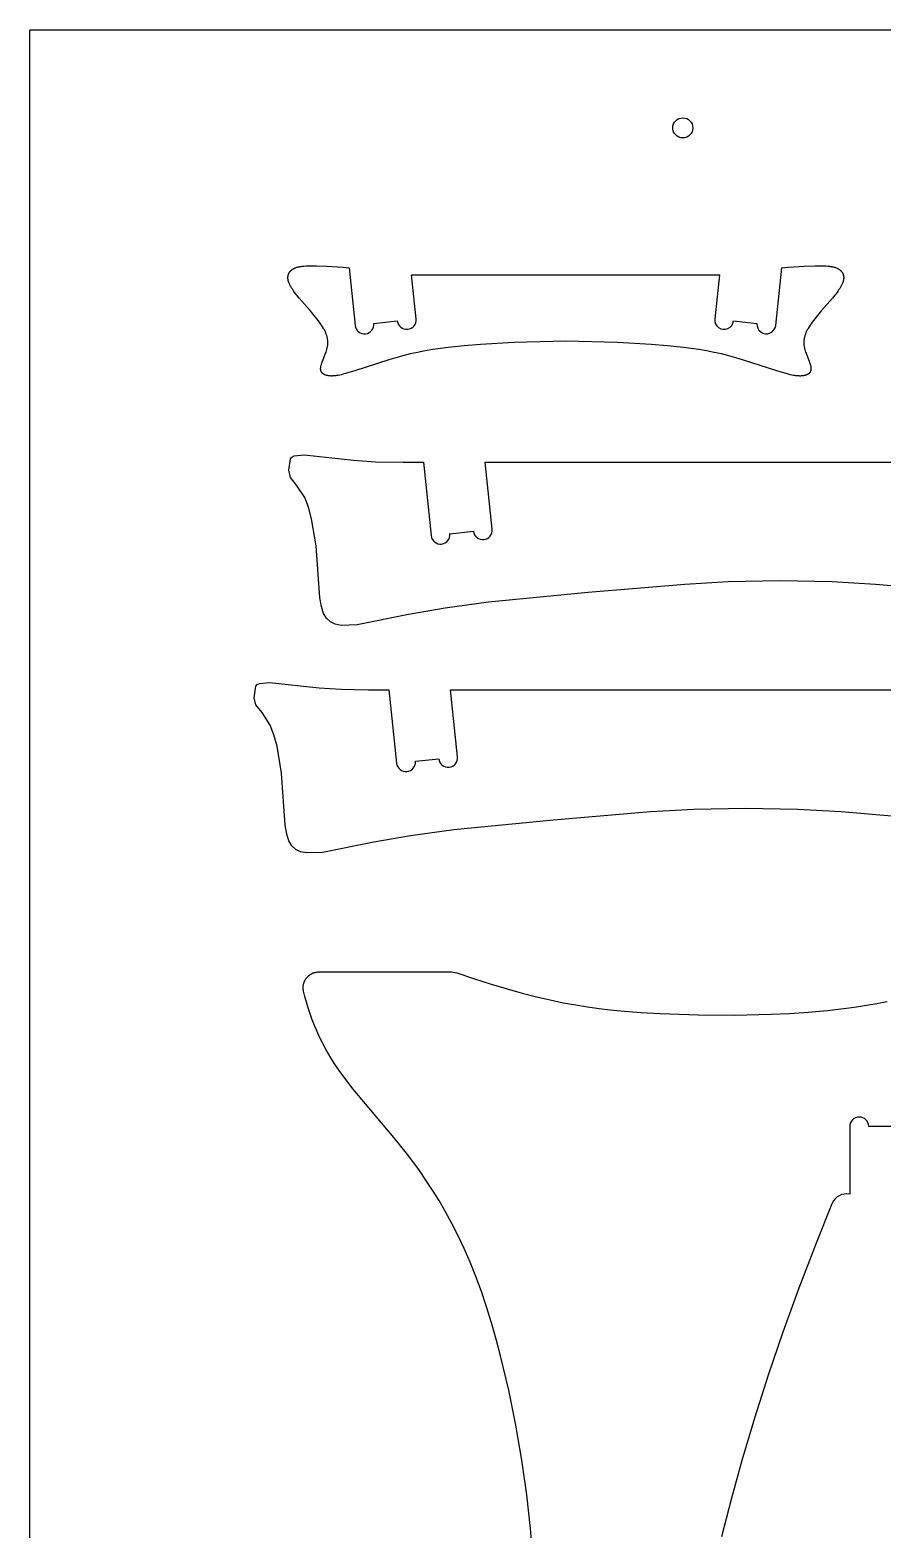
# Model space of a CAD drawing. Extents: x -2030 to 0, y -1030 to 0.
# Drawn here: x -2030 to -1775.6, y -447.8 to 0 of the extents above; entities that cross this region are included whole.
import ezdxf

# ---------------------------------------------------------------- set-up
doc = ezdxf.new("R2010")
doc.units = 0
for name, color, linetype in [('DRILLING', 7, 'CONTINUOUS'), ('OUTSIDE', 96, 'CONTINUOUS'), ('PREDEFINITO', 7, 'CONTINUOUS')]:
    doc.layers.add(name, color=color, linetype=linetype)

msp = doc.modelspace()

# ---------------------------------------------------------------- linework, layer by layer
at = {"layer": 'DRILLING'}
msp.add_circle((-1835.06, -29.22), 3, dxfattribs=at)
at = {"layer": 'OUTSIDE'}
for p, q in [((-1951.91, -71.66, -2583.1), (-1951.85, -71.61, -2583.1)), ((-1951.85, -71.61, -2583.1), (-1951.79, -71.56, -2583.1)), ((-1951.79, -71.56, -2583.1), (-1951.72, -71.51, -2583.1)), ((-1951.72, -71.51, -2583.1), (-1951.65, -71.47, -2583.1)), ((-1951.65, -71.47, -2583.1), (-1951.58, -71.42, -2583.1)), ((-1951.58, -71.42, -2583.1), (-1951.51, -71.37, -2583.1)), ((-1951.51, -71.37, -2583.1), (-1951.43, -71.33, -2583.1)), ((-1951.43, -71.33, -2583.1), (-1951.36, -71.28, -2583.1)), ((-1951.36, -71.28, -2583.1), (-1951.28, -71.24, -2583.1)), ((-1951.28, -71.24, -2583.1), (-1951.2, -71.2, -2583.1)), ((-1951.2, -71.2, -2583.1), (-1951.12, -71.16, -2583.1)), ((-1951.12, -71.16, -2583.1), (-1951.03, -71.12, -2583.1)), ((-1951.03, -71.12, -2583.1), (-1950.95, -71.08, -2583.1)), ((-1950.95, -71.08, -2583.1), (-1950.86, -71.04, -2583.1)), ((-1950.86, -71.04, -2583.1), (-1950.77, -71.01, -2583.1)), ((-1950.77, -71.01, -2583.1), (-1950.68, -70.97, -2583.1)), ((-1950.68, -70.97, -2583.1), (-1950.5, -70.91, -2583.1)), ((-1950.5, -70.91, -2583.1), (-1950.3, -70.84, -2583.1)), ((-1950.3, -70.84, -2583.1), (-1950.1, -70.79, -2583.1)), ((-1950.1, -70.79, -2583.1), (-1949.89, -70.73, -2583.1)), ((-1949.89, -70.73, -2583.1), (-1949.67, -70.68, -2583.1)), ((-1949.67, -70.68, -2583.1), (-1949.45, -70.64, -2583.1)), ((-1949.45, -70.64, -2583.1), (-1949.22, -70.6, -2583.1)), ((-1949.22, -70.6, -2583.1), (-1948.98, -70.56, -2583.1)), ((-1948.98, -70.56, -2583.1), (-1948.73, -70.52, -2583.1)), ((-1948.73, -70.52, -2583.1), (-1948.21, -70.47, -2583.1)), ((-1948.21, -70.47, -2583.1), (-1947.66, -70.42, -2583.1)), ((-1947.66, -70.42, -2583.1), (-1947.08, -70.39, -2583.1)), ((-1947.08, -70.39, -2583.1), (-1946.47, -70.37, -2583.1)), ((-1946.47, -70.37, -2583.1), (-1945.82, -70.36, -2583.1)), ((-1945.82, -70.36, -2583.1), (-1944.43, -70.37, -2583.1)), ((-1944.43, -70.37, -2583.1), (-1941.24, -70.5, -2583.1)), ((-1941.24, -70.5, -2583.1), (-1938.17, -70.68, -2583.1)), ((-1938.17, -70.68, -2583.1), (-1936.49, -70.82, -2583.1)), ((-1936.49, -70.82, -2583.1), (-1934.71, -71, -2583.1)), ((-1934.71, -71, -2583.1), (-1932.91, -88.17, -2583.1)), ((-1807.32, -88.17, -2583.1), (-1805.52, -71.02, -2583.1)), ((-1805.52, -71.02, -2583.1), (-1803.67, -70.84, -2583.1)), ((-1803.67, -70.84, -2583.1), (-1801.93, -70.69, -2583.1)), ((-1801.93, -70.69, -2583.1), (-1798.75, -70.5, -2583.1)), ((-1798.75, -70.5, -2583.1), (-1795.57, -70.37, -2583.1)), ((-1795.57, -70.37, -2583.1), (-1794.18, -70.36, -2583.1)), ((-1794.18, -70.36, -2583.1), (-1793.53, -70.37, -2583.1)), ((-1793.53, -70.37, -2583.1), (-1792.92, -70.39, -2583.1)), ((-1792.92, -70.39, -2583.1), (-1792.34, -70.42, -2583.1)), ((-1792.34, -70.42, -2583.1), (-1791.79, -70.47, -2583.1)), ((-1791.79, -70.47, -2583.1), (-1791.27, -70.52, -2583.1)), ((-1791.27, -70.52, -2583.1), (-1791.02, -70.56, -2583.1)), ((-1791.02, -70.56, -2583.1), (-1790.78, -70.6, -2583.1)), ((-1790.78, -70.6, -2583.1), (-1790.55, -70.64, -2583.1)), ((-1790.55, -70.64, -2583.1), (-1790.32, -70.68, -2583.1)), ((-1790.32, -70.68, -2583.1), (-1790.11, -70.73, -2583.1)), ((-1790.11, -70.73, -2583.1), (-1789.9, -70.79, -2583.1)), ((-1789.9, -70.79, -2583.1), (-1789.7, -70.84, -2583.1)), ((-1789.7, -70.84, -2583.1), (-1789.5, -70.91, -2583.1)), ((-1789.5, -70.91, -2583.1), (-1789.31, -70.97, -2583.1)), ((-1789.31, -70.97, -2583.1), (-1789.22, -71.01, -2583.1)), ((-1789.22, -71.01, -2583.1), (-1789.13, -71.04, -2583.1)), ((-1789.13, -71.04, -2583.1), (-1789.05, -71.08, -2583.1)), ((-1789.05, -71.08, -2583.1), (-1788.96, -71.12, -2583.1)), ((-1788.96, -71.12, -2583.1), (-1788.88, -71.16, -2583.1)), ((-1788.88, -71.16, -2583.1), (-1788.8, -71.2, -2583.1)), ((-1788.8, -71.2, -2583.1), (-1788.72, -71.24, -2583.1)), ((-1788.72, -71.24, -2583.1), (-1788.64, -71.28, -2583.1)), ((-1788.64, -71.28, -2583.1), (-1788.56, -71.33, -2583.1)), ((-1788.56, -71.33, -2583.1), (-1788.49, -71.37, -2583.1)), ((-1788.49, -71.37, -2583.1), (-1788.42, -71.42, -2583.1)), ((-1788.42, -71.42, -2583.1), (-1788.35, -71.47, -2583.1)), ((-1788.35, -71.47, -2583.1), (-1788.28, -71.51, -2583.1)), ((-1788.28, -71.51, -2583.1), (-1788.21, -71.56, -2583.1)), ((-1788.21, -71.56, -2583.1), (-1788.15, -71.61, -2583.1)), ((-1788.15, -71.61, -2583.1), (-1788.08, -71.66, -2583.1)), ((-1952.97, -73.69, -2583.1), (-1952.96, -73.61, -2583.1)), ((-1952.97, -73.77, -2583.1), (-1952.97, -73.69, -2583.1)), ((-1952.97, -73.85, -2583.1), (-1952.97, -73.77, -2583.1)), ((-1952.97, -73.93, -2583.1), (-1952.97, -73.85, -2583.1)), ((-1952.97, -74.01, -2583.1), (-1952.97, -73.93, -2583.1)), ((-1952.97, -74.09, -2583.1), (-1952.97, -74.01, -2583.1)), ((-1952.97, -74.17, -2583.1), (-1952.97, -74.09, -2583.1)), ((-1952.96, -74.25, -2583.1), (-1952.97, -74.17, -2583.1)), ((-1952.96, -73.61, -2583.1), (-1952.95, -73.54, -2583.1)), ((-1952.95, -74.33, -2583.1), (-1952.96, -74.25, -2583.1)), ((-1952.95, -73.54, -2583.1), (-1952.94, -73.46, -2583.1)), ((-1952.94, -74.41, -2583.1), (-1952.95, -74.33, -2583.1)), ((-1952.94, -73.46, -2583.1), (-1952.93, -73.39, -2583.1)), ((-1952.93, -74.5, -2583.1), (-1952.94, -74.41, -2583.1)), ((-1952.93, -73.39, -2583.1), (-1952.92, -73.31, -2583.1)), ((-1952.92, -74.58, -2583.1), (-1952.93, -74.5, -2583.1)), ((-1952.92, -73.31, -2583.1), (-1952.9, -73.24, -2583.1)), ((-1952.9, -74.66, -2583.1), (-1952.92, -74.58, -2583.1)), ((-1952.9, -73.24, -2583.1), (-1952.88, -73.17, -2583.1)), ((-1952.88, -74.75, -2583.1), (-1952.9, -74.66, -2583.1)), ((-1952.88, -73.17, -2583.1), (-1952.86, -73.09, -2583.1)), ((-1952.86, -74.83, -2583.1), (-1952.88, -74.75, -2583.1)), ((-1952.86, -73.09, -2583.1), (-1952.84, -73.02, -2583.1)), ((-1952.84, -74.92, -2583.1), (-1952.86, -74.83, -2583.1)), ((-1952.84, -73.02, -2583.1), (-1952.82, -72.95, -2583.1)), ((-1952.82, -75.01, -2583.1), (-1952.84, -74.92, -2583.1)), ((-1952.82, -72.95, -2583.1), (-1952.79, -72.88, -2583.1)), ((-1952.79, -75.09, -2583.1), (-1952.82, -75.01, -2583.1)), ((-1952.79, -72.88, -2583.1), (-1952.77, -72.81, -2583.1)), ((-1952.77, -75.18, -2583.1), (-1952.79, -75.09, -2583.1)), ((-1952.77, -72.81, -2583.1), (-1952.74, -72.75, -2583.1)), ((-1952.74, -75.27, -2583.1), (-1952.77, -75.18, -2583.1)), ((-1952.74, -72.75, -2583.1), (-1952.71, -72.68, -2583.1)), ((-1952.68, -75.44, -2583.1), (-1952.74, -75.27, -2583.1)), ((-1952.71, -72.68, -2583.1), (-1952.68, -72.61, -2583.1)), ((-1952.68, -72.61, -2583.1), (-1952.64, -72.55, -2583.1)), ((-1952.61, -75.62, -2583.1), (-1952.68, -75.44, -2583.1)), ((-1952.64, -72.55, -2583.1), (-1952.61, -72.48, -2583.1)), ((-1952.61, -72.48, -2583.1), (-1952.57, -72.42, -2583.1)), ((-1952.53, -75.8, -2583.1), (-1952.61, -75.62, -2583.1)), ((-1952.57, -72.42, -2583.1), (-1952.53, -72.35, -2583.1)), ((-1952.53, -72.35, -2583.1), (-1952.49, -72.29, -2583.1)), ((-1952.45, -75.99, -2583.1), (-1952.53, -75.8, -2583.1)), ((-1952.49, -72.29, -2583.1), (-1952.45, -72.23, -2583.1)), ((-1952.45, -72.23, -2583.1), (-1952.4, -72.17, -2583.1)), ((-1952.36, -76.17, -2583.1), (-1952.45, -75.99, -2583.1)), ((-1952.4, -72.17, -2583.1), (-1952.35, -72.11, -2583.1)), ((-1952.35, -72.11, -2583.1), (-1952.31, -72.05, -2583.1)), ((-1952.31, -72.05, -2583.1), (-1952.26, -71.99, -2583.1)), ((-1952.26, -71.99, -2583.1), (-1952.2, -71.94, -2583.1)), ((-1952.2, -71.94, -2583.1), (-1952.15, -71.88, -2583.1)), ((-1952.15, -71.88, -2583.1), (-1952.09, -71.82, -2583.1)), ((-1952.09, -71.82, -2583.1), (-1952.04, -71.77, -2583.1)), ((-1952.04, -71.77, -2583.1), (-1951.98, -71.72, -2583.1)), ((-1951.98, -71.72, -2583.1), (-1951.91, -71.66, -2583.1)), ((-1914.71, -86.25, -2583.1), (-1916.09, -73.08, -2583.1)), ((-1916.09, -73.08, -2583.1), (-1824.13, -73.08, -2583.1)), ((-1824.13, -73.08, -2583.1), (-1825.52, -86.25, -2583.1)), ((-1788.08, -71.66, -2583.1), (-1788.02, -71.72, -2583.1)), ((-1788.02, -71.72, -2583.1), (-1787.96, -71.77, -2583.1)), ((-1787.96, -71.77, -2583.1), (-1787.9, -71.82, -2583.1)), ((-1787.9, -71.82, -2583.1), (-1787.85, -71.88, -2583.1)), ((-1787.85, -71.88, -2583.1), (-1787.79, -71.94, -2583.1)), ((-1787.79, -71.94, -2583.1), (-1787.74, -71.99, -2583.1)), ((-1787.74, -71.99, -2583.1), (-1787.69, -72.05, -2583.1)), ((-1787.69, -72.05, -2583.1), (-1787.64, -72.11, -2583.1)), ((-1787.64, -72.11, -2583.1), (-1787.6, -72.17, -2583.1)), ((-1787.55, -75.99, -2583.1), (-1787.64, -76.17, -2583.1)), ((-1787.6, -72.17, -2583.1), (-1787.55, -72.23, -2583.1)), ((-1787.55, -72.23, -2583.1), (-1787.51, -72.29, -2583.1)), ((-1787.47, -75.8, -2583.1), (-1787.55, -75.99, -2583.1)), ((-1787.51, -72.29, -2583.1), (-1787.47, -72.35, -2583.1)), ((-1787.47, -72.35, -2583.1), (-1787.43, -72.42, -2583.1)), ((-1787.39, -75.62, -2583.1), (-1787.47, -75.8, -2583.1)), ((-1787.43, -72.42, -2583.1), (-1787.39, -72.48, -2583.1)), ((-1787.39, -72.48, -2583.1), (-1787.35, -72.55, -2583.1)), ((-1787.32, -75.44, -2583.1), (-1787.39, -75.62, -2583.1)), ((-1787.35, -72.55, -2583.1), (-1787.32, -72.61, -2583.1)), ((-1787.32, -72.61, -2583.1), (-1787.29, -72.68, -2583.1)), ((-1787.26, -75.27, -2583.1), (-1787.32, -75.44, -2583.1)), ((-1787.29, -72.68, -2583.1), (-1787.26, -72.75, -2583.1)), ((-1787.26, -72.75, -2583.1), (-1787.23, -72.81, -2583.1)), ((-1787.23, -75.18, -2583.1), (-1787.26, -75.27, -2583.1)), ((-1787.23, -72.81, -2583.1), (-1787.2, -72.88, -2583.1)), ((-1787.2, -75.09, -2583.1), (-1787.23, -75.18, -2583.1)), ((-1787.2, -72.88, -2583.1), (-1787.18, -72.95, -2583.1)), ((-1787.18, -75.01, -2583.1), (-1787.2, -75.09, -2583.1)), ((-1787.18, -72.95, -2583.1), (-1787.15, -73.02, -2583.1)), ((-1787.15, -74.92, -2583.1), (-1787.18, -75.01, -2583.1)), ((-1787.15, -73.02, -2583.1), (-1787.13, -73.09, -2583.1)), ((-1787.13, -74.83, -2583.1), (-1787.15, -74.92, -2583.1)), ((-1787.13, -73.09, -2583.1), (-1787.11, -73.17, -2583.1)), ((-1787.11, -74.75, -2583.1), (-1787.13, -74.83, -2583.1)), ((-1787.11, -73.17, -2583.1), (-1787.1, -73.24, -2583.1)), ((-1787.1, -74.66, -2583.1), (-1787.11, -74.75, -2583.1)), ((-1787.1, -73.24, -2583.1), (-1787.08, -73.31, -2583.1)), ((-1787.08, -74.58, -2583.1), (-1787.1, -74.66, -2583.1)), ((-1787.08, -73.31, -2583.1), (-1787.07, -73.39, -2583.1)), ((-1787.07, -74.5, -2583.1), (-1787.08, -74.58, -2583.1)), ((-1787.07, -73.39, -2583.1), (-1787.06, -73.46, -2583.1)), ((-1787.06, -74.41, -2583.1), (-1787.07, -74.5, -2583.1)), ((-1787.06, -73.46, -2583.1), (-1787.05, -73.54, -2583.1)), ((-1787.05, -74.33, -2583.1), (-1787.06, -74.41, -2583.1)), ((-1787.05, -73.54, -2583.1), (-1787.04, -73.61, -2583.1)), ((-1787.04, -74.25, -2583.1), (-1787.05, -74.33, -2583.1)), ((-1787.04, -73.61, -2583.1), (-1787.03, -73.69, -2583.1)), ((-1787.03, -74.17, -2583.1), (-1787.04, -74.25, -2583.1)), ((-1787.03, -73.69, -2583.1), (-1787.03, -73.77, -2583.1)), ((-1787.03, -73.77, -2583.1), (-1787.02, -73.85, -2583.1)), ((-1787.02, -74.01, -2583.1), (-1787.03, -74.09, -2583.1)), ((-1787.03, -74.09, -2583.1), (-1787.03, -74.17, -2583.1)), ((-1787.02, -73.85, -2583.1), (-1787.02, -73.93, -2583.1)), ((-1787.02, -73.93, -2583.1), (-1787.02, -74.01, -2583.1)), ((-1952.26, -76.36, -2583.1), (-1952.36, -76.17, -2583.1)), ((-1952.16, -76.54, -2583.1), (-1952.26, -76.36, -2583.1)), ((-1952.05, -76.73, -2583.1), (-1952.16, -76.54, -2583.1)), ((-1951.94, -76.93, -2583.1), (-1952.05, -76.73, -2583.1)), ((-1951.81, -77.12, -2583.1), (-1951.94, -76.93, -2583.1)), ((-1951.56, -77.51, -2583.1), (-1951.81, -77.12, -2583.1)), ((-1951.28, -77.91, -2583.1), (-1951.56, -77.51, -2583.1)), ((-1950.98, -78.32, -2583.1), (-1951.28, -77.91, -2583.1)), ((-1950.33, -79.15, -2583.1), (-1950.98, -78.32, -2583.1)), ((-1949.62, -80.02, -2583.1), (-1950.33, -79.15, -2583.1)), ((-1946.37, -83.76, -2583.1), (-1949.62, -80.02, -2583.1)), ((-1790.38, -80.02, -2583.1), (-1793.63, -83.76, -2583.1)), ((-1789.67, -79.15, -2583.1), (-1790.38, -80.02, -2583.1)), ((-1789.02, -78.32, -2583.1), (-1789.67, -79.15, -2583.1)), ((-1788.72, -77.91, -2583.1), (-1789.02, -78.32, -2583.1)), ((-1788.44, -77.51, -2583.1), (-1788.72, -77.91, -2583.1)), ((-1788.18, -77.12, -2583.1), (-1788.44, -77.51, -2583.1)), ((-1788.06, -76.93, -2583.1), (-1788.18, -77.12, -2583.1)), ((-1787.95, -76.73, -2583.1), (-1788.06, -76.93, -2583.1)), ((-1787.84, -76.54, -2583.1), (-1787.95, -76.73, -2583.1)), ((-1787.73, -76.36, -2583.1), (-1787.84, -76.54, -2583.1)), ((-1787.64, -76.17, -2583.1), (-1787.73, -76.36, -2583.1)), ((-1944.72, -85.73, -2583.1), (-1946.37, -83.76, -2583.1)), ((-1793.63, -83.76, -2583.1), (-1795.27, -85.73, -2583.1)), ((-1943.96, -86.7, -2583.1), (-1944.72, -85.73, -2583.1)), ((-1943.6, -87.19, -2583.1), (-1943.96, -86.7, -2583.1)), ((-1943.25, -87.67, -2583.1), (-1943.6, -87.19, -2583.1)), ((-1942.93, -88.14, -2583.1), (-1943.25, -87.67, -2583.1)), ((-1942.63, -88.6, -2583.1), (-1942.93, -88.14, -2583.1)), ((-1942.35, -89.06, -2583.1), (-1942.63, -88.6, -2583.1)), ((-1942.22, -89.28, -2583.1), (-1942.35, -89.06, -2583.1)), ((-1942.1, -89.5, -2583.1), (-1942.22, -89.28, -2583.1)), ((-1941.99, -89.72, -2583.1), (-1942.1, -89.5, -2583.1)), ((-1927.31, -87.58, -2583.1), (-1920.31, -86.84, -2583.1)), ((-1819.92, -86.84, -2583.1), (-1812.92, -87.58, -2583.1)), ((-1797.89, -89.5, -2583.1), (-1798.01, -89.72, -2583.1)), ((-1797.77, -89.28, -2583.1), (-1797.89, -89.5, -2583.1)), ((-1797.64, -89.06, -2583.1), (-1797.77, -89.28, -2583.1)), ((-1797.37, -88.6, -2583.1), (-1797.64, -89.06, -2583.1)), ((-1797.07, -88.14, -2583.1), (-1797.37, -88.6, -2583.1)), ((-1796.74, -87.67, -2583.1), (-1797.07, -88.14, -2583.1)), ((-1796.4, -87.19, -2583.1), (-1796.74, -87.67, -2583.1)), ((-1796.04, -86.7, -2583.1), (-1796.4, -87.19, -2583.1)), ((-1795.27, -85.73, -2583.1), (-1796.04, -86.7, -2583.1)), ((-1941.88, -89.94, -2583.1), (-1941.99, -89.72, -2583.1)), ((-1941.78, -90.15, -2583.1), (-1941.88, -89.94, -2583.1)), ((-1941.69, -90.36, -2583.1), (-1941.78, -90.15, -2583.1)), ((-1941.61, -90.57, -2583.1), (-1941.69, -90.36, -2583.1)), ((-1941.53, -90.77, -2583.1), (-1941.61, -90.57, -2583.1)), ((-1941.46, -90.98, -2583.1), (-1941.53, -90.77, -2583.1)), ((-1941.39, -91.18, -2583.1), (-1941.46, -90.98, -2583.1)), ((-1941.33, -91.38, -2583.1), (-1941.39, -91.18, -2583.1)), ((-1941.28, -91.58, -2583.1), (-1941.33, -91.38, -2583.1)), ((-1941.23, -91.78, -2583.1), (-1941.28, -91.58, -2583.1)), ((-1941.19, -91.98, -2583.1), (-1941.23, -91.78, -2583.1)), ((-1941.16, -92.17, -2583.1), (-1941.19, -91.98, -2583.1)), ((-1941.13, -92.36, -2583.1), (-1941.16, -92.17, -2583.1)), ((-1941.1, -92.55, -2583.1), (-1941.13, -92.36, -2583.1)), ((-1941.11, -94.06, -2583.1), (-1941.09, -93.88, -2583.1)), ((-1941.09, -92.75, -2583.1), (-1941.1, -92.55, -2583.1)), ((-1941.07, -92.94, -2583.1), (-1941.09, -92.75, -2583.1)), ((-1941.09, -93.88, -2583.1), (-1941.08, -93.69, -2583.1)), ((-1941.08, -93.69, -2583.1), (-1941.07, -93.5, -2583.1)), ((-1941.07, -93.13, -2583.1), (-1941.07, -92.94, -2583.1)), ((-1941.07, -93.31, -2583.1), (-1941.07, -93.13, -2583.1)), ((-1941.07, -93.5, -2583.1), (-1941.07, -93.31, -2583.1)), ((-1895.49, -93.88, -2583.1), (-1900.36, -94.27, -2583.1)), ((-1885.42, -93.29, -2583.1), (-1895.49, -93.88, -2583.1)), ((-1870, -92.86, -2583.1), (-1885.42, -93.29, -2583.1)), ((-1854.57, -93.29, -2583.1), (-1870, -92.86, -2583.1)), ((-1844.5, -93.88, -2583.1), (-1854.57, -93.29, -2583.1)), ((-1839.64, -94.27, -2583.1), (-1844.5, -93.88, -2583.1)), ((-1798.92, -92.94, -2583.1), (-1798.93, -93.13, -2583.1)), ((-1798.93, -93.13, -2583.1), (-1798.93, -93.31, -2583.1)), ((-1798.93, -93.31, -2583.1), (-1798.93, -93.5, -2583.1)), ((-1798.93, -93.5, -2583.1), (-1798.92, -93.69, -2583.1)), ((-1798.91, -92.75, -2583.1), (-1798.92, -92.94, -2583.1)), ((-1798.92, -93.69, -2583.1), (-1798.9, -93.88, -2583.1)), ((-1798.89, -92.55, -2583.1), (-1798.91, -92.75, -2583.1)), ((-1798.9, -93.88, -2583.1), (-1798.88, -94.06, -2583.1)), ((-1798.87, -92.36, -2583.1), (-1798.89, -92.55, -2583.1)), ((-1798.84, -92.17, -2583.1), (-1798.87, -92.36, -2583.1)), ((-1798.81, -91.98, -2583.1), (-1798.84, -92.17, -2583.1)), ((-1798.77, -91.78, -2583.1), (-1798.81, -91.98, -2583.1)), ((-1798.72, -91.58, -2583.1), (-1798.77, -91.78, -2583.1)), ((-1798.67, -91.38, -2583.1), (-1798.72, -91.58, -2583.1)), ((-1798.61, -91.18, -2583.1), (-1798.67, -91.38, -2583.1)), ((-1798.54, -90.98, -2583.1), (-1798.61, -91.18, -2583.1)), ((-1798.47, -90.77, -2583.1), (-1798.54, -90.98, -2583.1)), ((-1798.39, -90.57, -2583.1), (-1798.47, -90.77, -2583.1)), ((-1798.3, -90.36, -2583.1), (-1798.39, -90.57, -2583.1)), ((-1798.21, -90.15, -2583.1), (-1798.3, -90.36, -2583.1)), ((-1798.11, -89.94, -2583.1), (-1798.21, -90.15, -2583.1)), ((-1798.01, -89.72, -2583.1), (-1798.11, -89.94, -2583.1)), ((-1942.77, -99.17, -2583.1), (-1941.74, -96.52, -2583.1)), ((-1941.74, -96.52, -2583.1), (-1941.6, -96.14, -2583.1)), ((-1941.6, -96.14, -2583.1), (-1941.48, -95.76, -2583.1)), ((-1941.48, -95.76, -2583.1), (-1941.37, -95.38, -2583.1)), ((-1941.37, -95.38, -2583.1), (-1941.32, -95.19, -2583.1)), ((-1941.32, -95.19, -2583.1), (-1941.27, -95, -2583.1)), ((-1941.27, -95, -2583.1), (-1941.23, -94.81, -2583.1)), ((-1941.23, -94.81, -2583.1), (-1941.2, -94.63, -2583.1)), ((-1941.2, -94.63, -2583.1), (-1941.16, -94.44, -2583.1)), ((-1941.16, -94.44, -2583.1), (-1941.14, -94.25, -2583.1)), ((-1941.14, -94.25, -2583.1), (-1941.11, -94.06, -2583.1)), ((-1922.81, -98.44, -2583.1), (-1932.98, -101.73, -2583.1)), ((-1920.76, -97.84, -2583.1), (-1922.81, -98.44, -2583.1)), ((-1918.64, -97.26, -2583.1), (-1920.76, -97.84, -2583.1)), ((-1916.47, -96.72, -2583.1), (-1918.64, -97.26, -2583.1)), ((-1914.26, -96.23, -2583.1), (-1916.47, -96.72, -2583.1)), ((-1912.02, -95.79, -2583.1), (-1914.26, -96.23, -2583.1)), ((-1909.75, -95.4, -2583.1), (-1912.02, -95.79, -2583.1)), ((-1907.44, -95.06, -2583.1), (-1909.75, -95.4, -2583.1)), ((-1905.11, -94.76, -2583.1), (-1907.44, -95.06, -2583.1)), ((-1900.36, -94.27, -2583.1), (-1905.11, -94.76, -2583.1)), ((-1834.88, -94.76, -2583.1), (-1839.64, -94.27, -2583.1)), ((-1832.55, -95.06, -2583.1), (-1834.88, -94.76, -2583.1)), ((-1830.25, -95.4, -2583.1), (-1832.55, -95.06, -2583.1)), ((-1827.98, -95.79, -2583.1), (-1830.25, -95.4, -2583.1)), ((-1825.73, -96.23, -2583.1), (-1827.98, -95.79, -2583.1)), ((-1823.52, -96.72, -2583.1), (-1825.73, -96.23, -2583.1)), ((-1821.35, -97.26, -2583.1), (-1823.52, -96.72, -2583.1)), ((-1819.24, -97.84, -2583.1), (-1821.35, -97.26, -2583.1)), ((-1817.19, -98.44, -2583.1), (-1819.24, -97.84, -2583.1)), ((-1807.02, -101.73, -2583.1), (-1817.19, -98.44, -2583.1)), ((-1798.88, -94.06, -2583.1), (-1798.86, -94.25, -2583.1)), ((-1798.86, -94.25, -2583.1), (-1798.83, -94.44, -2583.1)), ((-1798.83, -94.44, -2583.1), (-1798.8, -94.63, -2583.1)), ((-1798.8, -94.63, -2583.1), (-1798.76, -94.81, -2583.1)), ((-1798.76, -94.81, -2583.1), (-1798.72, -95, -2583.1)), ((-1798.72, -95, -2583.1), (-1798.68, -95.19, -2583.1)), ((-1798.68, -95.19, -2583.1), (-1798.63, -95.38, -2583.1)), ((-1798.63, -95.38, -2583.1), (-1798.52, -95.76, -2583.1)), ((-1798.52, -95.76, -2583.1), (-1798.39, -96.14, -2583.1)), ((-1798.39, -96.14, -2583.1), (-1798.26, -96.52, -2583.1)), ((-1798.26, -96.52, -2583.1), (-1797.23, -99.17, -2583.1)), ((-1943.21, -100.97, -2583.1), (-1943.2, -100.9, -2583.1)), ((-1943.21, -101.04, -2583.1), (-1943.21, -100.97, -2583.1)), ((-1943.21, -101.11, -2583.1), (-1943.21, -101.04, -2583.1)), ((-1943.21, -101.18, -2583.1), (-1943.21, -101.11, -2583.1)), ((-1943.21, -101.25, -2583.1), (-1943.21, -101.18, -2583.1)), ((-1943.2, -101.32, -2583.1), (-1943.21, -101.25, -2583.1)), ((-1943.2, -100.9, -2583.1), (-1943.19, -100.83, -2583.1)), ((-1943.2, -101.39, -2583.1), (-1943.2, -101.32, -2583.1)), ((-1943.19, -101.45, -2583.1), (-1943.2, -101.39, -2583.1)), ((-1943.19, -100.75, -2583.1), (-1943.18, -100.67, -2583.1)), ((-1943.19, -100.83, -2583.1), (-1943.19, -100.75, -2583.1)), ((-1943.18, -101.52, -2583.1), (-1943.19, -101.45, -2583.1)), ((-1943.18, -100.67, -2583.1), (-1943.16, -100.6, -2583.1)), ((-1943.17, -101.58, -2583.1), (-1943.18, -101.52, -2583.1)), ((-1943.15, -101.64, -2583.1), (-1943.17, -101.58, -2583.1)), ((-1943.16, -100.6, -2583.1), (-1943.15, -100.52, -2583.1)), ((-1943.15, -100.52, -2583.1), (-1943.12, -100.36, -2583.1)), ((-1943.14, -101.67, -2583.1), (-1943.15, -101.64, -2583.1)), ((-1943.14, -101.7, -2583.1), (-1943.14, -101.67, -2583.1)), ((-1943.13, -101.73, -2583.1), (-1943.14, -101.7, -2583.1)), ((-1943.12, -101.76, -2583.1), (-1943.13, -101.73, -2583.1)), ((-1943.12, -100.36, -2583.1), (-1943.08, -100.2, -2583.1)), ((-1943.11, -101.79, -2583.1), (-1943.12, -101.76, -2583.1)), ((-1943.1, -101.82, -2583.1), (-1943.11, -101.79, -2583.1)), ((-1943.09, -101.85, -2583.1), (-1943.1, -101.82, -2583.1)), ((-1943.08, -101.88, -2583.1), (-1943.09, -101.85, -2583.1)), ((-1943.08, -100.2, -2583.1), (-1943.04, -100.04, -2583.1)), ((-1943.06, -101.91, -2583.1), (-1943.08, -101.88, -2583.1)), ((-1943.05, -101.94, -2583.1), (-1943.06, -101.91, -2583.1)), ((-1943.04, -101.96, -2583.1), (-1943.05, -101.94, -2583.1)), ((-1943.04, -100.04, -2583.1), (-1942.99, -99.87, -2583.1)), ((-1943.02, -101.99, -2583.1), (-1943.04, -101.96, -2583.1)), ((-1943.01, -102.02, -2583.1), (-1943.02, -101.99, -2583.1)), ((-1943, -102.04, -2583.1), (-1943.01, -102.02, -2583.1)), ((-1942.98, -102.07, -2583.1), (-1943, -102.04, -2583.1)), ((-1942.99, -99.87, -2583.1), (-1942.94, -99.7, -2583.1)), ((-1942.97, -102.1, -2583.1), (-1942.98, -102.07, -2583.1)), ((-1942.95, -102.12, -2583.1), (-1942.97, -102.1, -2583.1)), ((-1942.94, -102.15, -2583.1), (-1942.95, -102.12, -2583.1)), ((-1942.94, -99.7, -2583.1), (-1942.89, -99.52, -2583.1)), ((-1942.92, -102.17, -2583.1), (-1942.94, -102.15, -2583.1)), ((-1942.9, -102.2, -2583.1), (-1942.92, -102.17, -2583.1)), ((-1942.88, -102.22, -2583.1), (-1942.9, -102.2, -2583.1)), ((-1942.89, -99.52, -2583.1), (-1942.77, -99.17, -2583.1)), ((-1942.87, -102.25, -2583.1), (-1942.88, -102.22, -2583.1)), ((-1942.83, -102.3, -2583.1), (-1942.87, -102.25, -2583.1)), ((-1942.79, -102.34, -2583.1), (-1942.83, -102.3, -2583.1)), ((-1942.75, -102.39, -2583.1), (-1942.79, -102.34, -2583.1)), ((-1942.71, -102.43, -2583.1), (-1942.75, -102.39, -2583.1)), ((-1942.66, -102.48, -2583.1), (-1942.71, -102.43, -2583.1)), ((-1942.62, -102.52, -2583.1), (-1942.66, -102.48, -2583.1)), ((-1942.57, -102.56, -2583.1), (-1942.62, -102.52, -2583.1)), ((-1942.52, -102.6, -2583.1), (-1942.57, -102.56, -2583.1)), ((-1942.47, -102.64, -2583.1), (-1942.52, -102.6, -2583.1)), ((-1942.42, -102.68, -2583.1), (-1942.47, -102.64, -2583.1)), ((-1942.36, -102.72, -2583.1), (-1942.42, -102.68, -2583.1)), ((-1942.31, -102.75, -2583.1), (-1942.36, -102.72, -2583.1)), ((-1942.25, -102.79, -2583.1), (-1942.31, -102.75, -2583.1)), ((-1942.19, -102.82, -2583.1), (-1942.25, -102.79, -2583.1)), ((-1942.13, -102.85, -2583.1), (-1942.19, -102.82, -2583.1)), ((-1942.07, -102.88, -2583.1), (-1942.13, -102.85, -2583.1)), ((-1942.01, -102.91, -2583.1), (-1942.07, -102.88, -2583.1)), ((-1941.94, -102.94, -2583.1), (-1942.01, -102.91, -2583.1)), ((-1941.87, -102.97, -2583.1), (-1941.94, -102.94, -2583.1)), ((-1941.81, -103, -2583.1), (-1941.87, -102.97, -2583.1)), ((-1937.03, -102.9, -2583.1), (-1937.52, -103.01, -2583.1)), ((-1936.52, -102.78, -2583.1), (-1937.03, -102.9, -2583.1)), ((-1935.44, -102.48, -2583.1), (-1936.52, -102.78, -2583.1)), ((-1932.98, -101.73, -2583.1), (-1935.44, -102.48, -2583.1)), ((-1804.56, -102.48, -2583.1), (-1807.02, -101.73, -2583.1)), ((-1803.48, -102.78, -2583.1), (-1804.56, -102.48, -2583.1)), ((-1802.97, -102.9, -2583.1), (-1803.48, -102.78, -2583.1)), ((-1802.48, -103.01, -2583.1), (-1802.97, -102.9, -2583.1)), ((-1798.12, -102.97, -2583.1), (-1798.19, -103, -2583.1)), ((-1798.06, -102.94, -2583.1), (-1798.12, -102.97, -2583.1)), ((-1797.99, -102.91, -2583.1), (-1798.06, -102.94, -2583.1)), ((-1797.93, -102.88, -2583.1), (-1797.99, -102.91, -2583.1)), ((-1797.87, -102.85, -2583.1), (-1797.93, -102.88, -2583.1)), ((-1797.81, -102.82, -2583.1), (-1797.87, -102.85, -2583.1)), ((-1797.75, -102.79, -2583.1), (-1797.81, -102.82, -2583.1)), ((-1797.69, -102.75, -2583.1), (-1797.75, -102.79, -2583.1)), ((-1797.63, -102.72, -2583.1), (-1797.69, -102.75, -2583.1)), ((-1797.58, -102.68, -2583.1), (-1797.63, -102.72, -2583.1)), ((-1797.53, -102.64, -2583.1), (-1797.58, -102.68, -2583.1)), ((-1797.48, -102.6, -2583.1), (-1797.53, -102.64, -2583.1)), ((-1797.43, -102.56, -2583.1), (-1797.48, -102.6, -2583.1)), ((-1797.38, -102.52, -2583.1), (-1797.43, -102.56, -2583.1)), ((-1797.33, -102.48, -2583.1), (-1797.38, -102.52, -2583.1)), ((-1797.29, -102.43, -2583.1), (-1797.33, -102.48, -2583.1)), ((-1797.25, -102.39, -2583.1), (-1797.29, -102.43, -2583.1)), ((-1797.21, -102.34, -2583.1), (-1797.25, -102.39, -2583.1)), ((-1797.23, -99.17, -2583.1), (-1797.11, -99.52, -2583.1)), ((-1797.17, -102.3, -2583.1), (-1797.21, -102.34, -2583.1)), ((-1797.13, -102.25, -2583.1), (-1797.17, -102.3, -2583.1)), ((-1797.11, -102.22, -2583.1), (-1797.13, -102.25, -2583.1)), ((-1797.11, -99.52, -2583.1), (-1797.05, -99.7, -2583.1)), ((-1797.09, -102.2, -2583.1), (-1797.11, -102.22, -2583.1)), ((-1797.08, -102.17, -2583.1), (-1797.09, -102.2, -2583.1)), ((-1797.06, -102.15, -2583.1), (-1797.08, -102.17, -2583.1)), ((-1797.05, -102.12, -2583.1), (-1797.06, -102.15, -2583.1)), ((-1797.05, -99.7, -2583.1), (-1797, -99.87, -2583.1)), ((-1797.03, -102.1, -2583.1), (-1797.05, -102.12, -2583.1)), ((-1797.01, -102.07, -2583.1), (-1797.03, -102.1, -2583.1)), ((-1797, -102.04, -2583.1), (-1797.01, -102.07, -2583.1)), ((-1797, -99.87, -2583.1), (-1796.96, -100.04, -2583.1)), ((-1796.99, -102.02, -2583.1), (-1797, -102.04, -2583.1)), ((-1796.97, -101.99, -2583.1), (-1796.99, -102.02, -2583.1)), ((-1796.96, -101.96, -2583.1), (-1796.97, -101.99, -2583.1)), ((-1796.96, -100.04, -2583.1), (-1796.91, -100.2, -2583.1)), ((-1796.95, -101.94, -2583.1), (-1796.96, -101.96, -2583.1)), ((-1796.93, -101.91, -2583.1), (-1796.95, -101.94, -2583.1)), ((-1796.92, -101.88, -2583.1), (-1796.93, -101.91, -2583.1)), ((-1796.91, -101.85, -2583.1), (-1796.92, -101.88, -2583.1)), ((-1796.91, -100.2, -2583.1), (-1796.88, -100.36, -2583.1)), ((-1796.9, -101.82, -2583.1), (-1796.91, -101.85, -2583.1)), ((-1796.89, -101.79, -2583.1), (-1796.9, -101.82, -2583.1)), ((-1796.88, -101.76, -2583.1), (-1796.89, -101.79, -2583.1)), ((-1796.88, -100.36, -2583.1), (-1796.85, -100.52, -2583.1)), ((-1796.87, -101.73, -2583.1), (-1796.88, -101.76, -2583.1)), ((-1796.86, -101.7, -2583.1), (-1796.87, -101.73, -2583.1)), ((-1796.85, -101.67, -2583.1), (-1796.86, -101.7, -2583.1)), ((-1796.85, -100.52, -2583.1), (-1796.83, -100.6, -2583.1)), ((-1796.84, -101.64, -2583.1), (-1796.85, -101.67, -2583.1)), ((-1796.83, -101.58, -2583.1), (-1796.84, -101.64, -2583.1)), ((-1796.83, -100.6, -2583.1), (-1796.82, -100.67, -2583.1)), ((-1796.82, -101.52, -2583.1), (-1796.83, -101.58, -2583.1)), ((-1796.82, -100.67, -2583.1), (-1796.81, -100.75, -2583.1)), ((-1796.81, -101.45, -2583.1), (-1796.82, -101.52, -2583.1)), ((-1796.81, -100.75, -2583.1), (-1796.8, -100.83, -2583.1)), ((-1796.8, -101.39, -2583.1), (-1796.81, -101.45, -2583.1)), ((-1796.8, -100.83, -2583.1), (-1796.79, -100.9, -2583.1)), ((-1796.79, -101.32, -2583.1), (-1796.8, -101.39, -2583.1)), ((-1796.79, -100.9, -2583.1), (-1796.79, -100.97, -2583.1)), ((-1796.79, -100.97, -2583.1), (-1796.79, -101.04, -2583.1)), ((-1796.79, -101.04, -2583.1), (-1796.78, -101.11, -2583.1)), ((-1796.78, -101.11, -2583.1), (-1796.79, -101.18, -2583.1)), ((-1796.79, -101.18, -2583.1), (-1796.79, -101.25, -2583.1)), ((-1796.79, -101.25, -2583.1), (-1796.79, -101.32, -2583.1)), ((-1941.74, -103.02, -2583.1), (-1941.81, -103, -2583.1)), ((-1941.67, -103.05, -2583.1), (-1941.74, -103.02, -2583.1)), ((-1941.59, -103.07, -2583.1), (-1941.67, -103.05, -2583.1)), ((-1941.52, -103.09, -2583.1), (-1941.59, -103.07, -2583.1)), ((-1941.45, -103.11, -2583.1), (-1941.52, -103.09, -2583.1)), ((-1941.37, -103.13, -2583.1), (-1941.45, -103.11, -2583.1)), ((-1941.29, -103.15, -2583.1), (-1941.37, -103.13, -2583.1)), ((-1941.13, -103.18, -2583.1), (-1941.29, -103.15, -2583.1)), ((-1940.97, -103.21, -2583.1), (-1941.13, -103.18, -2583.1)), ((-1940.8, -103.24, -2583.1), (-1940.97, -103.21, -2583.1)), ((-1940.63, -103.26, -2583.1), (-1940.8, -103.24, -2583.1)), ((-1940.45, -103.27, -2583.1), (-1940.63, -103.26, -2583.1)), ((-1940.27, -103.28, -2583.1), (-1940.45, -103.27, -2583.1)), ((-1940.08, -103.29, -2583.1), (-1940.27, -103.28, -2583.1)), ((-1939.89, -103.29, -2583.1), (-1940.08, -103.29, -2583.1)), ((-1939.69, -103.28, -2583.1), (-1939.89, -103.29, -2583.1)), ((-1939.49, -103.28, -2583.1), (-1939.69, -103.28, -2583.1)), ((-1939.29, -103.26, -2583.1), (-1939.49, -103.28, -2583.1)), ((-1939.08, -103.25, -2583.1), (-1939.29, -103.26, -2583.1)), ((-1938.87, -103.23, -2583.1), (-1939.08, -103.25, -2583.1)), ((-1938.66, -103.2, -2583.1), (-1938.87, -103.23, -2583.1)), ((-1938.44, -103.17, -2583.1), (-1938.66, -103.2, -2583.1)), ((-1937.99, -103.1, -2583.1), (-1938.44, -103.17, -2583.1)), ((-1937.52, -103.01, -2583.1), (-1937.99, -103.1, -2583.1)), ((-1802.01, -103.1, -2583.1), (-1802.48, -103.01, -2583.1)), ((-1801.56, -103.17, -2583.1), (-1802.01, -103.1, -2583.1)), ((-1801.34, -103.2, -2583.1), (-1801.56, -103.17, -2583.1)), ((-1801.13, -103.23, -2583.1), (-1801.34, -103.2, -2583.1)), ((-1800.92, -103.25, -2583.1), (-1801.13, -103.23, -2583.1)), ((-1800.71, -103.26, -2583.1), (-1800.92, -103.25, -2583.1)), ((-1800.51, -103.28, -2583.1), (-1800.71, -103.26, -2583.1)), ((-1800.31, -103.28, -2583.1), (-1800.51, -103.28, -2583.1)), ((-1800.11, -103.29, -2583.1), (-1800.31, -103.28, -2583.1)), ((-1799.92, -103.29, -2583.1), (-1800.11, -103.29, -2583.1)), ((-1799.73, -103.28, -2583.1), (-1799.92, -103.29, -2583.1)), ((-1799.55, -103.27, -2583.1), (-1799.73, -103.28, -2583.1)), ((-1799.37, -103.26, -2583.1), (-1799.55, -103.27, -2583.1)), ((-1799.2, -103.24, -2583.1), (-1799.37, -103.26, -2583.1)), ((-1799.03, -103.21, -2583.1), (-1799.2, -103.24, -2583.1)), ((-1798.86, -103.18, -2583.1), (-1799.03, -103.21, -2583.1)), ((-1798.7, -103.15, -2583.1), (-1798.86, -103.18, -2583.1)), ((-1798.63, -103.13, -2583.1), (-1798.7, -103.15, -2583.1)), ((-1798.55, -103.11, -2583.1), (-1798.63, -103.13, -2583.1)), ((-1798.48, -103.09, -2583.1), (-1798.55, -103.11, -2583.1)), ((-1798.4, -103.07, -2583.1), (-1798.48, -103.09, -2583.1)), ((-1798.33, -103.05, -2583.1), (-1798.4, -103.07, -2583.1)), ((-1798.26, -103.02, -2583.1), (-1798.33, -103.05, -2583.1)), ((-1798.19, -103, -2583.1), (-1798.26, -103.02, -2583.1)), ((-1952.7, -131.4, 1125.47), (-1952.21, -128, 1125.47)), ((-1952.21, -128, 1125.47), (-1951.82, -127.49, 1125.47)), ((-1951.82, -127.49, 1125.47), (-1951.09, -127.13, 1125.47)), ((-1951.09, -127.13, 1125.47), (-1948.15, -126.87, 1125.47)), ((-1948.15, -126.87, 1125.47), (-1933.35, -128.41, 1125.47)), ((-1933.35, -128.41, 1125.47), (-1926.79, -128.87, 1125.47)), ((-1926.79, -128.87, 1125.47), (-1918.56, -129.06, 1125.47)), ((-1918.56, -129.06, 1125.47), (-1912.49, -129.06, 1125.47)), ((-1912.49, -129.06, 1125.47), (-1910.19, -150.95, 1125.47)), ((-1894.09, -129.06, 1125.47), (-1717.75, -129.06, 1125.47)), ((-1891.99, -149.04, 1125.47), (-1894.09, -129.06, 1125.47)), ((-1952.19, -133.55, 1125.47), (-1952.7, -131.4, 1125.47)), ((-1950.37, -135.84, 1125.47), (-1952.19, -133.55, 1125.47)), ((-1947.97, -139.58, 1125.47), (-1950.37, -135.84, 1125.47)), ((-1946.86, -142.44, 1125.47), (-1947.97, -139.58, 1125.47)), ((-1945.89, -145.9, 1125.47), (-1946.86, -142.44, 1125.47)), ((-1944.53, -153.96, 1125.47), (-1945.89, -145.9, 1125.47)), ((-1904.59, -150.36, 1125.47), (-1897.59, -149.62, 1125.47)), ((-1943.43, -169.49, 1125.47), (-1944.53, -153.96, 1125.47)), ((-1834.41, -165.51, 1125.47), (-1863.35, -167.95, 1125.47)), ((-1821.47, -164.76, 1125.47), (-1834.41, -165.51, 1125.47)), ((-1805.95, -164.48, 1125.47), (-1821.47, -164.76, 1125.47)), ((-1790.42, -164.76, 1125.47), (-1805.95, -164.48, 1125.47)), ((-1777.48, -165.51, 1125.47), (-1790.42, -164.76, 1125.47)), ((-1748.54, -167.95, 1125.47), (-1777.48, -165.51, 1125.47)), ((-1942.99, -172.13, 1125.47), (-1943.43, -169.49, 1125.47)), ((-1863.35, -167.95, 1125.47), (-1893.07, -170.84, 1125.47)), ((-1942.34, -174.14, 1125.47), (-1942.99, -172.13, 1125.47)), ((-1941.45, -175.63, 1125.47), (-1942.34, -174.14, 1125.47)), ((-1917, -174.49, 1125.47), (-1932.33, -177.57, 1125.47)), ((-1906.03, -172.59, 1125.47), (-1917, -174.49, 1125.47)), ((-1893.07, -170.84, 1125.47), (-1906.03, -172.59, 1125.47)), ((-1940.3, -176.68, 1125.47), (-1941.45, -175.63, 1125.47)), ((-1938.86, -177.38, 1125.47), (-1940.3, -176.68, 1125.47)), ((-1937.08, -177.75, 1125.47), (-1938.86, -177.38, 1125.47)), ((-1932.33, -177.57, 1125.47), (-1937.08, -177.75, 1125.47)), ((-1963.04, -199.33, 1125.47), (-1962.55, -195.93, 1125.47)), ((-1962.55, -195.93, 1125.47), (-1962.16, -195.42, 1125.47)), ((-1962.16, -195.42, 1125.47), (-1961.43, -195.06, 1125.47)), ((-1961.43, -195.06, 1125.47), (-1958.49, -194.8, 1125.47)), ((-1958.49, -194.8, 1125.47), (-1943.69, -196.34, 1125.47)), ((-1943.69, -196.34, 1125.47), (-1937.13, -196.8, 1125.47)), ((-1937.13, -196.8, 1125.47), (-1928.9, -196.99, 1125.47)), ((-1928.9, -196.99, 1125.47), (-1922.83, -196.99, 1125.47)), ((-1922.83, -196.99, 1125.47), (-1920.53, -218.88, 1125.47)), ((-1904.43, -196.99, 1125.47), (-1728.09, -196.99, 1125.47)), ((-1902.33, -216.97, 1125.47), (-1904.43, -196.99, 1125.47)), ((-1962.53, -201.48, 1125.47), (-1963.04, -199.33, 1125.47)), ((-1960.71, -203.78, 1125.47), (-1962.53, -201.48, 1125.47)), ((-1958.31, -207.51, 1125.47), (-1960.71, -203.78, 1125.47)), ((-1957.2, -210.37, 1125.47), (-1958.31, -207.51, 1125.47)), ((-1956.23, -213.84, 1125.47), (-1957.2, -210.37, 1125.47)), ((-1954.87, -221.89, 1125.47), (-1956.23, -213.84, 1125.47)), ((-1914.93, -218.29, 1125.47), (-1907.93, -217.56, 1125.47)), ((-1953.77, -237.42, 1125.47), (-1954.87, -221.89, 1125.47)), ((-1831.81, -232.69, 1125.47), (-1844.75, -233.44, 1125.47)), ((-1816.29, -232.42, 1125.47), (-1831.81, -232.69, 1125.47)), ((-1800.76, -232.69, 1125.47), (-1816.29, -232.42, 1125.47)), ((-1787.82, -233.44, 1125.47), (-1800.76, -232.69, 1125.47)), ((-1873.69, -235.88, 1125.47), (-1903.41, -238.77, 1125.47)), ((-1844.75, -233.44, 1125.47), (-1873.69, -235.88, 1125.47)), ((-1758.88, -235.88, 1125.47), (-1787.82, -233.44, 1125.47)), ((-1953.33, -240.06, 1125.47), (-1953.77, -237.42, 1125.47)), ((-1952.68, -242.07, 1125.47), (-1953.33, -240.06, 1125.47)), ((-1916.37, -240.53, 1125.47), (-1927.34, -242.43, 1125.47)), ((-1903.41, -238.77, 1125.47), (-1916.37, -240.53, 1125.47)), ((-1951.79, -243.56, 1125.47), (-1952.68, -242.07, 1125.47)), ((-1950.64, -244.61, 1125.47), (-1951.79, -243.56, 1125.47)), ((-1949.2, -245.31, 1125.47), (-1950.64, -244.61, 1125.47)), ((-1947.42, -245.68, 1125.47), (-1949.2, -245.31, 1125.47)), ((-1942.67, -245.51, 1125.47), (-1947.42, -245.68, 1125.47)), ((-1927.34, -242.43, 1125.47), (-1942.67, -245.51, 1125.47)), ((-1946.56, -282.14, 1125.47), (-1946.45, -282.06, 1125.47)), ((-1946.45, -282.06, 1125.47), (-1946.34, -281.99, 1125.47)), ((-1946.34, -281.99, 1125.47), (-1946.23, -281.91, 1125.47)), ((-1946.23, -281.91, 1125.47), (-1946.12, -281.85, 1125.47)), ((-1946.12, -281.85, 1125.47), (-1946, -281.78, 1125.47)), ((-1946, -281.78, 1125.47), (-1945.88, -281.72, 1125.47)), ((-1945.88, -281.72, 1125.47), (-1945.76, -281.66, 1125.47)), ((-1945.76, -281.66, 1125.47), (-1945.64, -281.6, 1125.47)), ((-1945.64, -281.6, 1125.47), (-1945.52, -281.55, 1125.47)), ((-1945.52, -281.55, 1125.47), (-1945.4, -281.5, 1125.47)), ((-1945.4, -281.5, 1125.47), (-1945.27, -281.45, 1125.47)), ((-1945.27, -281.45, 1125.47), (-1945.15, -281.41, 1125.47)), ((-1945.15, -281.41, 1125.47), (-1945.02, -281.38, 1125.47)), ((-1945.02, -281.38, 1125.47), (-1944.89, -281.34, 1125.47)), ((-1944.89, -281.34, 1125.47), (-1944.76, -281.31, 1125.47)), ((-1944.76, -281.31, 1125.47), (-1944.63, -281.28, 1125.47)), ((-1944.63, -281.28, 1125.47), (-1944.51, -281.26, 1125.47)), ((-1944.51, -281.26, 1125.47), (-1944.38, -281.24, 1125.47)), ((-1944.38, -281.24, 1125.47), (-1944.25, -281.22, 1125.47)), ((-1944.25, -281.22, 1125.47), (-1944.12, -281.21, 1125.47)), ((-1944.12, -281.21, 1125.47), (-1943.99, -281.2, 1125.47)), ((-1943.99, -281.2, 1125.47), (-1943.86, -281.2, 1125.47)), ((-1943.86, -281.2, 1125.47), (-1943.74, -281.2, 1125.47)), ((-1943.74, -281.2, 1125.47), (-1904.11, -281.2, 1125.47)), ((-1904.11, -281.2, 1125.47), (-1902.56, -281.46, 1125.47)), ((-1902.56, -281.46, 1125.47), (-1897.29, -283.25, 1125.47)), ((-1948.43, -285.74, 1125.47), (-1948.42, -285.61, 1125.47)), ((-1948.43, -285.87, 1125.47), (-1948.43, -285.74, 1125.47)), ((-1948.43, -286.01, 1125.47), (-1948.43, -285.87, 1125.47)), ((-1948.42, -286.14, 1125.47), (-1948.43, -286.01, 1125.47)), ((-1948.42, -285.61, 1125.47), (-1948.41, -285.48, 1125.47)), ((-1948.41, -286.27, 1125.47), (-1948.42, -286.14, 1125.47)), ((-1948.41, -285.48, 1125.47), (-1948.4, -285.35, 1125.47)), ((-1948.4, -286.4, 1125.47), (-1948.41, -286.27, 1125.47)), ((-1948.4, -285.35, 1125.47), (-1948.38, -285.21, 1125.47)), ((-1948.38, -286.52, 1125.47), (-1948.4, -286.4, 1125.47)), ((-1948.38, -285.21, 1125.47), (-1948.36, -285.08, 1125.47)), ((-1948.37, -286.65, 1125.47), (-1948.38, -286.52, 1125.47)), ((-1948.36, -285.08, 1125.47), (-1948.33, -284.95, 1125.47)), ((-1948.33, -284.95, 1125.47), (-1948.3, -284.82, 1125.47)), ((-1948.3, -284.82, 1125.47), (-1948.27, -284.69, 1125.47)), ((-1948.27, -284.69, 1125.47), (-1948.24, -284.56, 1125.47)), ((-1948.24, -284.56, 1125.47), (-1948.2, -284.44, 1125.47)), ((-1948.2, -284.44, 1125.47), (-1948.15, -284.31, 1125.47)), ((-1948.15, -284.31, 1125.47), (-1948.11, -284.19, 1125.47)), ((-1948.11, -284.19, 1125.47), (-1948.06, -284.06, 1125.47)), ((-1948.06, -284.06, 1125.47), (-1948, -283.94, 1125.47)), ((-1948, -283.94, 1125.47), (-1947.95, -283.82, 1125.47)), ((-1947.95, -283.82, 1125.47), (-1947.89, -283.71, 1125.47)), ((-1947.89, -283.71, 1125.47), (-1947.83, -283.59, 1125.47)), ((-1947.83, -283.59, 1125.47), (-1947.76, -283.48, 1125.47)), ((-1947.76, -283.48, 1125.47), (-1947.69, -283.37, 1125.47)), ((-1947.69, -283.37, 1125.47), (-1947.62, -283.26, 1125.47)), ((-1947.62, -283.26, 1125.47), (-1947.55, -283.15, 1125.47)), ((-1947.55, -283.15, 1125.47), (-1947.47, -283.05, 1125.47)), ((-1947.47, -283.05, 1125.47), (-1947.39, -282.95, 1125.47)), ((-1947.39, -282.95, 1125.47), (-1947.31, -282.85, 1125.47)), ((-1947.31, -282.85, 1125.47), (-1947.23, -282.76, 1125.47)), ((-1947.23, -282.76, 1125.47), (-1947.14, -282.66, 1125.47)), ((-1947.14, -282.66, 1125.47), (-1947.05, -282.57, 1125.47)), ((-1947.05, -282.57, 1125.47), (-1946.96, -282.48, 1125.47)), ((-1946.96, -282.48, 1125.47), (-1946.86, -282.39, 1125.47)), ((-1946.86, -282.39, 1125.47), (-1946.76, -282.3, 1125.47)), ((-1946.76, -282.3, 1125.47), (-1946.66, -282.22, 1125.47)), ((-1946.66, -282.22, 1125.47), (-1946.56, -282.14, 1125.47)), ((-1897.29, -283.25, 1125.47), (-1892.28, -284.85, 1125.47)), ((-1892.28, -284.85, 1125.47), (-1887.53, -286.27, 1125.47)), ((-1887.53, -286.27, 1125.47), (-1883.02, -287.52, 1125.47)), ((-1948.34, -286.78, 1125.47), (-1948.37, -286.65, 1125.47)), ((-1948.32, -286.9, 1125.47), (-1948.34, -286.78, 1125.47)), ((-1947.93, -288.53, 1125.47), (-1948.32, -286.9, 1125.47)), ((-1947.47, -290.21, 1125.47), (-1947.93, -288.53, 1125.47)), ((-1946.94, -291.93, 1125.47), (-1947.47, -290.21, 1125.47)), ((-1883.02, -287.52, 1125.47), (-1878.73, -288.61, 1125.47)), ((-1878.73, -288.61, 1125.47), (-1874.65, -289.56, 1125.47)), ((-1874.65, -289.56, 1125.47), (-1870.75, -290.37, 1125.47)), ((-1870.75, -290.37, 1125.47), (-1867.04, -291.06, 1125.47)), ((-1780.19, -291.13, 1125.47), (-1777.13, -290.59, 1125.47)), ((-1777.13, -290.59, 1125.47), (-1774.03, -289.98, 1125.47)), ((-1946.36, -293.69, 1125.47), (-1946.94, -291.93, 1125.47)), ((-1945.72, -295.45, 1125.47), (-1946.36, -293.69, 1125.47)), ((-1945.03, -297.21, 1125.47), (-1945.72, -295.45, 1125.47)), ((-1867.04, -291.06, 1125.47), (-1863.48, -291.65, 1125.47)), ((-1863.48, -291.65, 1125.47), (-1860.07, -292.13, 1125.47)), ((-1860.07, -292.13, 1125.47), (-1856.79, -292.53, 1125.47)), ((-1856.79, -292.53, 1125.47), (-1853.62, -292.85, 1125.47)), ((-1853.62, -292.85, 1125.47), (-1847.56, -293.32, 1125.47)), ((-1847.56, -293.32, 1125.47), (-1841.76, -293.63, 1125.47)), ((-1841.76, -293.63, 1125.47), (-1830.52, -294.02, 1125.47)), ((-1830.52, -294.02, 1125.47), (-1819.58, -294.1, 1125.47)), ((-1819.58, -294.1, 1125.47), (-1808.7, -293.83, 1125.47)), ((-1808.7, -293.83, 1125.47), (-1803.18, -293.55, 1125.47)), ((-1803.18, -293.55, 1125.47), (-1797.58, -293.16, 1125.47)), ((-1797.58, -293.16, 1125.47), (-1791.94, -292.67, 1125.47)), ((-1791.94, -292.67, 1125.47), (-1786.15, -292.01, 1125.47)), ((-1786.15, -292.01, 1125.47), (-1783.19, -291.6, 1125.47)), ((-1783.19, -291.6, 1125.47), (-1780.19, -291.13, 1125.47)), ((-1944.29, -298.96, 1125.47), (-1945.03, -297.21, 1125.47)), ((-1943.51, -300.67, 1125.47), (-1944.29, -298.96, 1125.47)), ((-1942.9, -301.93, 1125.47), (-1943.51, -300.67, 1125.47)), ((-1942.26, -303.18, 1125.47), (-1942.9, -301.93, 1125.47)), ((-1941.59, -304.41, 1125.47), (-1942.26, -303.18, 1125.47)), ((-1940.89, -305.63, 1125.47), (-1941.59, -304.41, 1125.47)), ((-1940.15, -306.86, 1125.47), (-1940.89, -305.63, 1125.47)), ((-1939.37, -308.1, 1125.47), (-1940.15, -306.86, 1125.47)), ((-1938.54, -309.35, 1125.47), (-1939.37, -308.1, 1125.47)), ((-1937.65, -310.63, 1125.47), (-1938.54, -309.35, 1125.47)), ((-1935.71, -313.29, 1125.47), (-1937.65, -310.63, 1125.47)), ((-1933.49, -316.14, 1125.47), (-1935.71, -313.29, 1125.47)), ((-1921.35, -330.61, 1125.47), (-1933.49, -316.14, 1125.47)), ((-1917.61, -335.28, 1125.47), (-1921.35, -330.61, 1125.47)), ((-1785.2, -327.33, 1125.47), (-1785.2, -347.55, 1125.47)), ((-1772.53, -327.33, 1125.47), (-1779.57, -327.33, 1125.47)), ((-1915.68, -337.82, 1125.47), (-1917.61, -335.28, 1125.47)), ((-1913.73, -340.5, 1125.47), (-1915.68, -337.82, 1125.47)), ((-1911.77, -343.32, 1125.47), (-1913.73, -340.5, 1125.47)), ((-1909.81, -346.3, 1125.47), (-1911.77, -343.32, 1125.47)), ((-1907.85, -349.44, 1125.47), (-1909.81, -346.3, 1125.47)), ((-1905.91, -352.76, 1125.47), (-1907.85, -349.44, 1125.47)), ((-1904, -356.25, 1125.47), (-1905.91, -352.76, 1125.47)), ((-1790.59, -350.41, 1125.47), (-1795.24, -362.17, 1125.47)), ((-1902.13, -359.92, 1125.47), (-1904, -356.25, 1125.47)), ((-1900.31, -363.78, 1125.47), (-1902.13, -359.92, 1125.47)), ((-1795.24, -362.17, 1125.47), (-1800.42, -375.62, 1125.47)), ((-1898.54, -367.85, 1125.47), (-1900.31, -363.78, 1125.47)), ((-1896.85, -372.11, 1125.47), (-1898.54, -367.85, 1125.47)), ((-1895.22, -376.56, 1125.47), (-1896.85, -372.11, 1125.47)), ((-1800.42, -375.62, 1125.47), (-1805.19, -388.76, 1125.47)), ((-1893.67, -381.18, 1125.47), (-1895.22, -376.56, 1125.47)), ((-1892.19, -385.94, 1125.47), (-1893.67, -381.18, 1125.47)), ((-1890.78, -390.83, 1125.47), (-1892.19, -385.94, 1125.47)), ((-1805.19, -388.76, 1125.47), (-1809.57, -401.59, 1125.47)), ((-1889.46, -395.82, 1125.47), (-1890.78, -390.83, 1125.47)), ((-1887.03, -406.05, 1125.47), (-1889.46, -395.82, 1125.47)), ((-1809.57, -401.59, 1125.47), (-1813.57, -414.12, 1125.47)), ((-1884.91, -416.47, 1125.47), (-1887.03, -406.05, 1125.47)), ((-1813.57, -414.12, 1125.47), (-1817.22, -426.34, 1125.47)), ((-1883.12, -426.93, 1125.47), (-1884.91, -416.47, 1125.47)), ((-1881.67, -437.26, 1125.47), (-1883.12, -426.93, 1125.47)), ((-1817.22, -426.34, 1125.47), (-1820.52, -438.26, 1125.47)), ((-1880.55, -447.3, 1125.47), (-1881.67, -437.26, 1125.47)), ((-1820.52, -438.26, 1125.47), (-1823.48, -449.87, 1125.47)), ((-1879.79, -456.94, 1125.47), (-1880.55, -447.3, 1125.47))]:
    msp.add_line(p, q, dxfattribs=at)
for centre, radius, start, end in [((-1930.11, -87.87, -2583.1), 2.82, 186, 6), ((-1917.51, -86.55, -2583.1), 2.82, 186, 6), ((-1822.72, -86.55, -2583.1), 2.82, 174, 354), ((-1810.12, -87.87, -2583.1), 2.82, 174, 354), ((-1907.39, -150.65, 1125.47), 2.82, 186, 6), ((-1894.79, -149.33, 1125.47), 2.82, 186, 6), ((-1917.73, -218.59, 1125.47), 2.82, 186, 6), ((-1905.13, -217.26, 1125.47), 2.82, 186, 6), ((-1782.38, -327.33, 1125.47), 2.82, 360, 180), ((-1786.23, -352.13, 1125.47), 4.69, 77.3415, 158.4268)]:
    msp.add_arc(centre, radius, start, end, dxfattribs=at)
at = {"layer": 'PREDEFINITO'}
for p, q in [((-2030, 0), (0, 0)), ((-2030, -1030), (-2030, 0))]:
    msp.add_line(p, q, dxfattribs=at)

doc.saveas('drawing.dxf')
